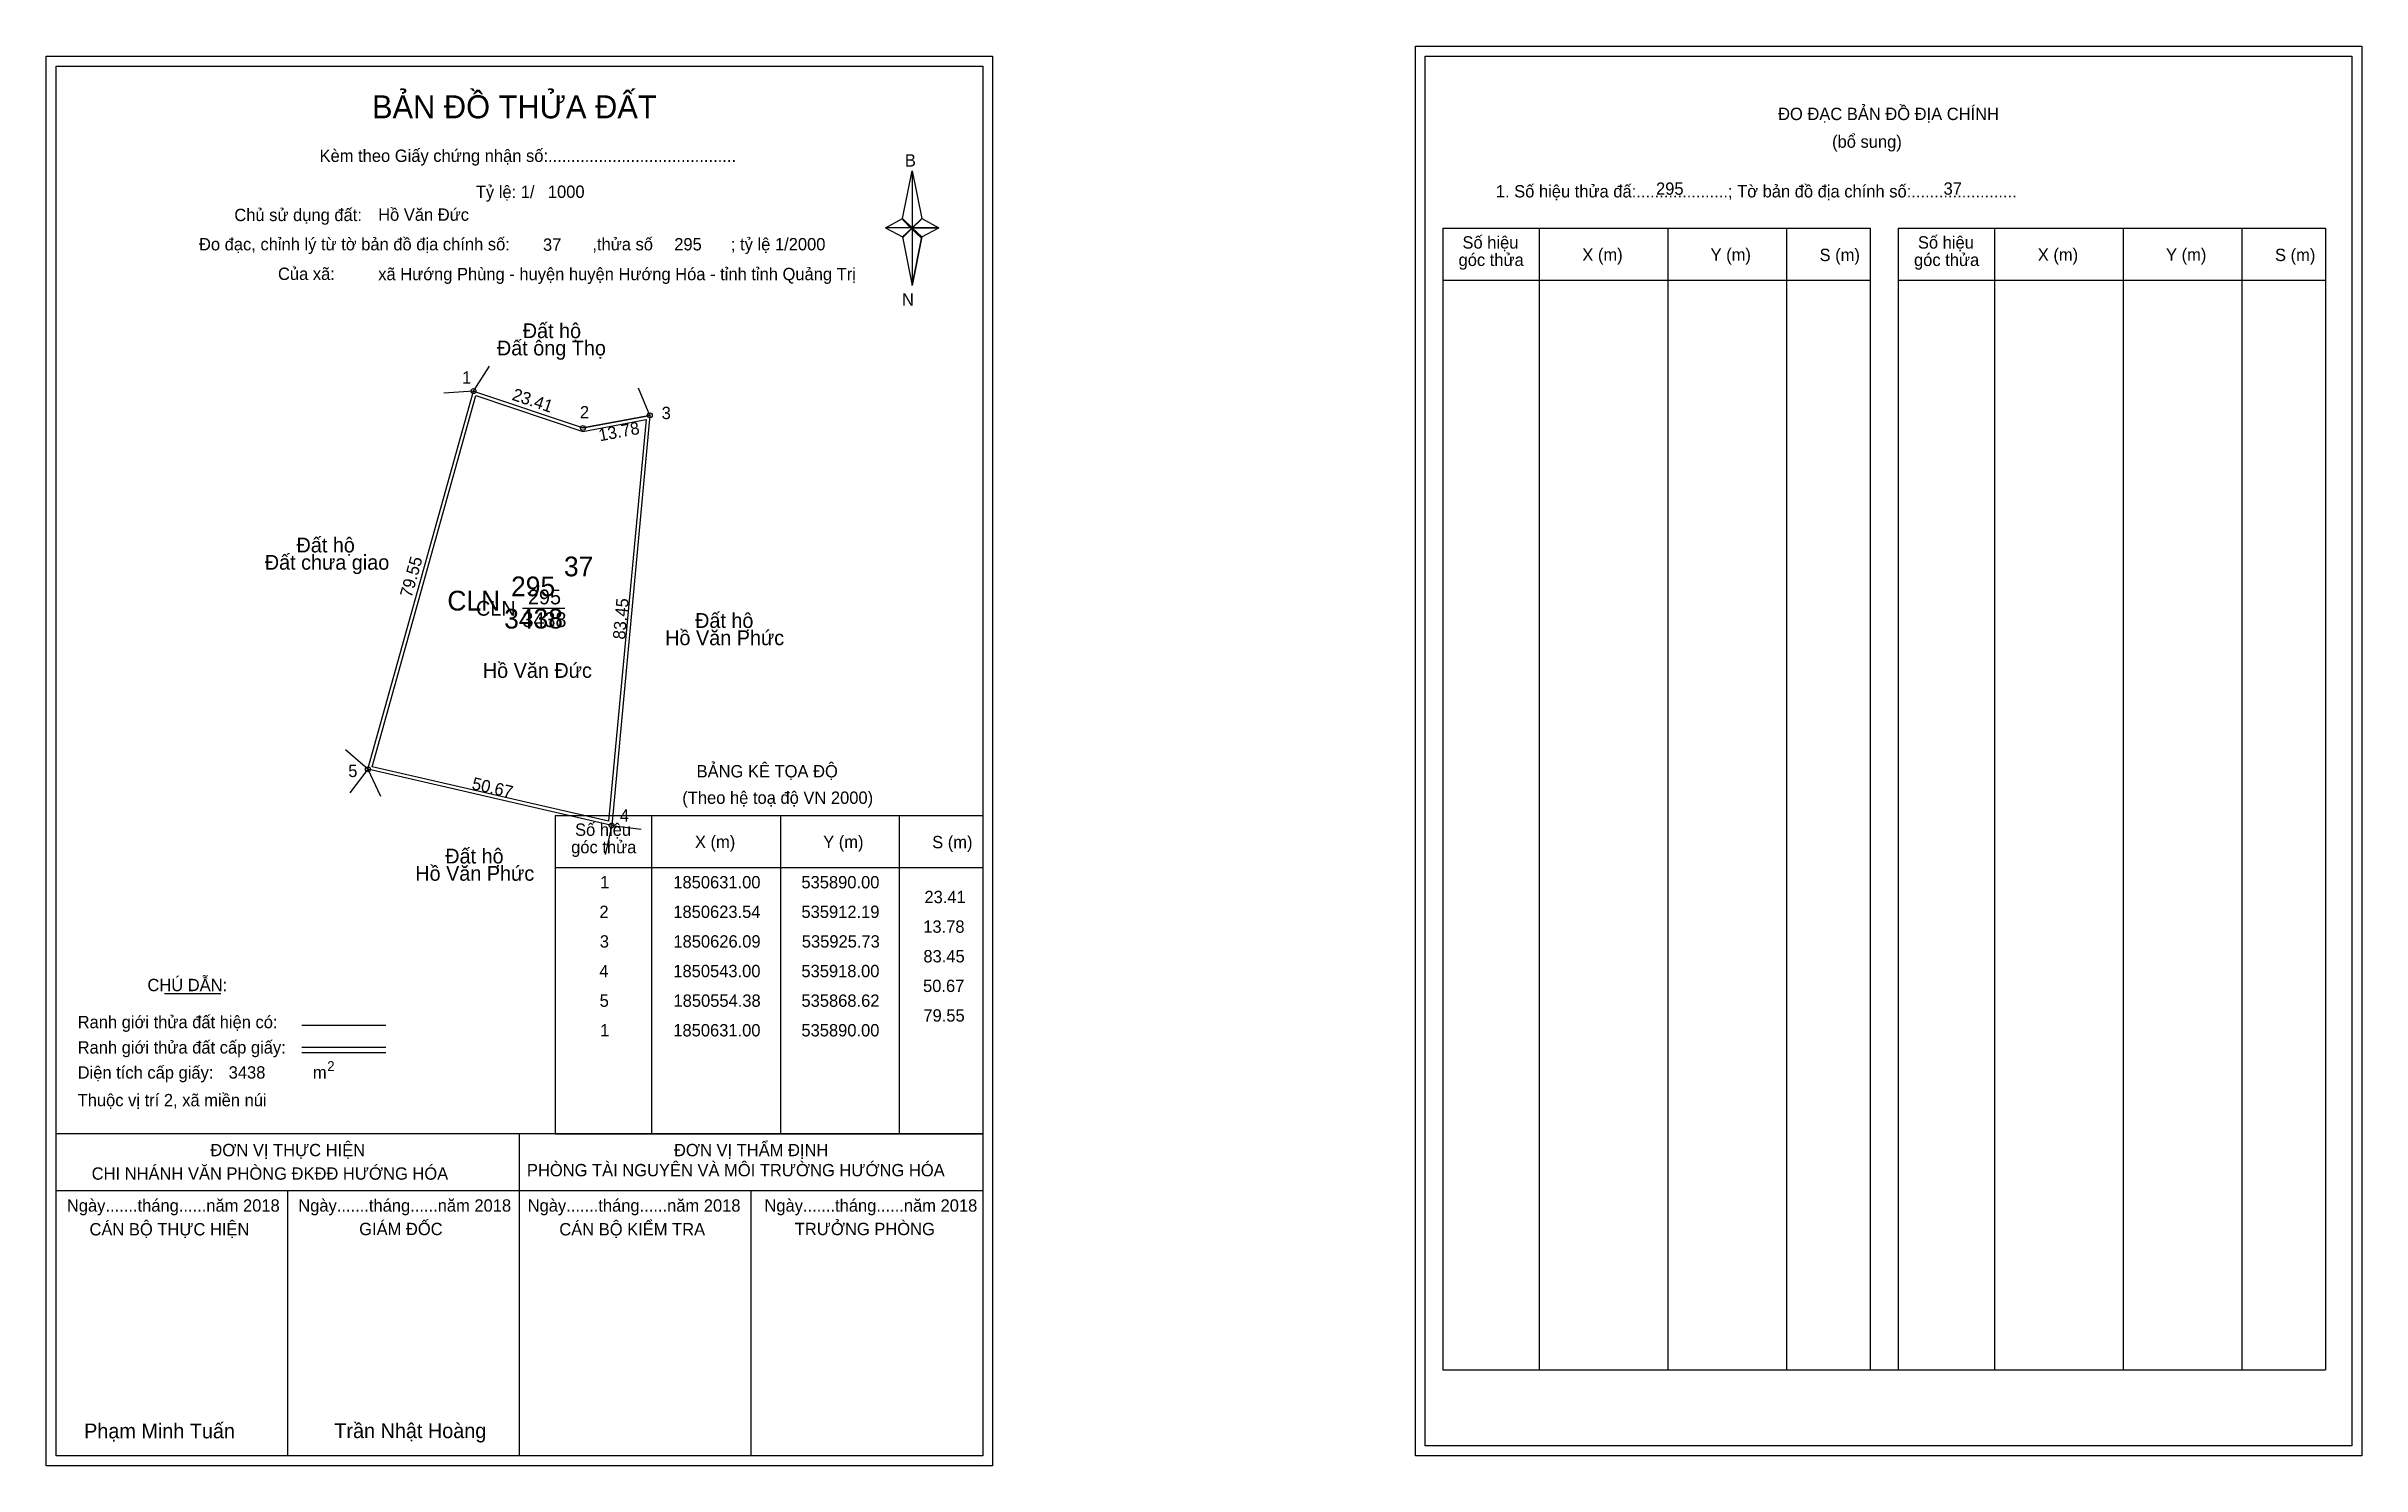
# Model space of a CAD drawing. Extents: x 535803 to 536272, y 1850413 to 1850701.
import ezdxf

# ---------------------------------------------------------------- set-up
doc = ezdxf.new("R2010")
doc.units = 0
for name, color, linetype in [('Level 1', 7, 'Continuous'), ('Level 10', 7, 'Continuous'), ('Level 11', 7, 'Continuous'), ('Level 13', 7, 'Continuous'), ('Level 2', 7, 'Continuous'), ('Level 27', 7, 'Continuous'), ('Level 3', 7, 'Continuous'), ('Level 36', 7, 'Continuous'), ('Level 4', 7, 'Continuous'), ('Level 49', 7, 'Continuous'), ('Level 5', 7, 'Continuous'), ('Level 53', 7, 'Continuous'), ('Level 55', 7, 'Continuous'), ('Level 6', 7, 'Continuous'), ('Level 63', 7, 'Continuous'), ('Level 7', 7, 'Continuous'), ('Level 9', 7, 'Continuous')]:
    doc.layers.add(name, color=color, linetype=linetype)

msp = doc.modelspace()

# ---------------------------------------------------------------- linework, layer by layer
at = {"layer": 'Level 1'}
for p, q in [((535805.47, 1850696.86), (535805.47, 1850696.86)), ((536082.79, 1850698.86), (536082.79, 1850698.86)), ((535976.89, 1850665.98), (535978.86, 1850675.62)), ((535978.86, 1850675.62), (535978.86, 1850664.1)), ((535978.86, 1850675.62), (535980.83, 1850665.98)), ((535973.45, 1850664.1), (535976.89, 1850665.98)), ((535976.89, 1850665.98), (535978.86, 1850664.1)), ((535978.71, 1850663.88), (535976.89, 1850665.76)), ((535978.86, 1850664.1), (535976.89, 1850662.26)), ((535978.71, 1850663.88), (535976.89, 1850662.04)), ((535976.89, 1850662.04), (535978.71, 1850663.88)), ((535976.89, 1850662.26), (535978.86, 1850652.4)), ((535980.68, 1850665.76), (535978.71, 1850663.88)), ((535978.71, 1850663.88), (535980.68, 1850665.76)), ((535980.68, 1850662.04), (535978.71, 1850663.88)), ((535980.83, 1850665.98), (535978.86, 1850664.1)), ((535978.86, 1850664.1), (535978.86, 1850652.4)), ((535978.86, 1850664.1), (535984.27, 1850664.1)), ((535978.86, 1850664.1), (535980.83, 1850662.26)), ((535980.83, 1850662.26), (535978.86, 1850652.4)), ((535980.83, 1850662.26), (535984.27, 1850664.1)), ((536086.33, 1850664.01), (536172.93, 1850664.01)), ((536105.92, 1850432.74), (536105.92, 1850664.01)), ((536131.99, 1850432.74), (536131.99, 1850664.01)), ((536155.96, 1850664.01), (536155.96, 1850432.74)), ((536172.93, 1850664.01), (536172.93, 1850432.74)), ((536178.58, 1850664.01), (536265.19, 1850664.01)), ((536198.17, 1850432.74), (536198.17, 1850664.01)), ((536224.25, 1850432.74), (536224.25, 1850664.01)), ((536248.22, 1850664.01), (536248.22, 1850432.74)), ((536265.19, 1850664.01), (536265.19, 1850432.74)), ((536086.33, 1850653.48), (536172.93, 1850653.48)), ((536178.58, 1850653.48), (536265.19, 1850653.48)), ((535906.57, 1850545.04), (535993.17, 1850545.04)), ((535926.16, 1850480.51), (535926.16, 1850545.04)), ((535952.23, 1850480.51), (535952.23, 1850545.04)), ((535976.2, 1850545.04), (535976.2, 1850480.51)), ((535906.57, 1850534.51), (535993.17, 1850534.51)), ((535827.39, 1850508.93), (535838.79, 1850508.93)), ((535855.25, 1850502.52), (535872.27, 1850502.52)), ((535855.25, 1850498.08), (535872.27, 1850498.08)), ((535855.25, 1850496.98), (535872.27, 1850496.98)), ((535912.3, 1850480.51), (535805.47, 1850480.51)), ((535993.17, 1850480.51), (535888.33, 1850480.51)), ((535899.32, 1850415.29), (535899.32, 1850480.51)), ((535906.57, 1850480.51), (535993.17, 1850480.51)), ((535993.17, 1850468.96), (535805.47, 1850468.96)), ((535852.39, 1850415.29), (535852.39, 1850468.96)), ((535946.24, 1850415.29), (535946.24, 1850468.96)), ((536086.33, 1850432.74), (536265.19, 1850432.74)), ((535993.17, 1850415.29), (535993.17, 1850415.29)), ((536270.49, 1850417.29), (536270.49, 1850417.29))]:
    msp.add_line(p, q, dxfattribs=at)
for points in [[(535976.89, 1850665.98), (535978.86, 1850675.62), (535978.86, 1850664.1)], [(535973.45, 1850664.1), (535976.89, 1850662.26), (535978.86, 1850664.1)], [(535978.86, 1850664.1), (535980.83, 1850665.98), (535984.27, 1850664.1)], [(535978.86, 1850664.1), (535978.86, 1850652.4), (535980.83, 1850662.26)]]:
    msp.add_lwpolyline(points, close=True, dxfattribs=at)
at = {"layer": 'Level 10'}
msp.add_line((535925.73, 1850626.09), (535912.19, 1850623.54), dxfattribs=at)
for points in [[(535925.73, 1850626.09), (535918, 1850543), (535868.62, 1850554.38), (535890, 1850631), (535912.19, 1850623.54)], [(535924.95, 1850625.23), (535917.38, 1850543.86), (535869.49, 1850554.9), (535890.48, 1850630.1), (535912.14, 1850622.82)]]:
    msp.add_lwpolyline(points, close=True, dxfattribs=at)
at = {"layer": 'Level 11'}
for centre in [(535890, 1850631), (535912.19, 1850623.54), (535925.73, 1850626.09), (535925.73, 1850626.09), (535868.62, 1850554.38), (535918, 1850543)]:
    msp.add_circle(centre, 0.5, dxfattribs=at)
at = {"layer": 'Level 27'}
for p, q in [((535890, 1850631), (535893.25, 1850636.04)), ((535890, 1850631), (535884.01, 1850630.59)), ((535925.73, 1850626.09), (535923.4, 1850631.62)), ((535868.62, 1850554.38), (535864.1, 1850558.32)), ((535868.62, 1850554.38), (535864.97, 1850549.62)), ((535868.62, 1850554.38), (535871.19, 1850548.96)), ((535918, 1850543), (535916.65, 1850537.15)), ((535918, 1850543), (535923.95, 1850542.22))]:
    msp.add_line(p, q, dxfattribs=at)
at = {"layer": 'Level 3'}
for p, q in [((536086.33, 1850664.01), (536086.33, 1850432.74)), ((536178.58, 1850664.01), (536178.58, 1850432.74)), ((535906.57, 1850545.04), (535906.57, 1850480.51))]:
    msp.add_line(p, q, dxfattribs=at)
at = {"layer": 'Level 63'}
for points in [[(536080.8, 1850700.86), (536272.5, 1850700.86), (536272.5, 1850415.29), (536080.8, 1850415.29)], [(535803.47, 1850698.86), (535995.17, 1850698.86), (535995.17, 1850413.29), (535803.47, 1850413.29)], [(535805.47, 1850696.86), (535993.17, 1850696.86), (535993.17, 1850415.29), (535805.47, 1850415.29)], [(536082.8, 1850698.86), (536270.5, 1850698.86), (536270.5, 1850417.29), (536082.8, 1850417.29)]]:
    msp.add_lwpolyline(points, close=True, dxfattribs=at)
at = {"layer": 'Level 9'}
msp.add_line((535899.91, 1850587), (535908.53, 1850587), dxfattribs=at)

# ---------------------------------------------------------------- texts
at = {"layer": 'Level 1'}
for s, height, p in [('BẢN ĐỒ THỬA ĐẤT', 4.6657, (535869.44, 1850686.27)), ('ĐO ĐẠC BẢN ĐỒ ĐỊA CHÍNH', 2.5, (536154.27, 1850685.92)), ('(bổ sung)', 2.5, (536165.21, 1850680.3)), ('Kèm theo Giấy chứng nhận số:.........................................', 2.5, (535858.82, 1850677.44)), ('B', 2.5, (535977.4, 1850676.5)), ('1. Số hiệu thửa đấ:....................; Tờ bản đồ địa chính số:.......................', 2.5, (536097.1, 1850670.24)), ('Chủ sử dụng đất:', 2.5, (535841.56, 1850665.45)), ('Đo đạc, chỉnh lý từ tờ bản đồ địa chính số:                  ,thửa số                 ; tỷ lệ 1/2000', 2.5, (535834.4, 1850659.52)), ('Số hiệu', 2.5, (536090.34, 1850659.88)), ('Số hiệu', 2.5, (536182.6, 1850659.88)), ('góc thửa', 2.5, (536089.55, 1850656.35)), ('X (m)', 2.5, (536114.62, 1850657.4)), ('Y (m)', 2.5, (536140.6, 1850657.4)), ('S (m)', 2.5, (536162.68, 1850657.35)), ('góc thửa', 2.5, (536181.81, 1850656.35)), ('X (m)', 2.5, (536206.88, 1850657.4)), ('Y (m)', 2.5, (536232.86, 1850657.4)), ('S (m)', 2.5, (536254.94, 1850657.35)), ('Của xã:', 2.5, (535850.4, 1850653.52)), ('N', 2.5, (535976.8, 1850648.33)), ('BẢNG KÊ TỌA ĐỘ', 2.5, (535935.2, 1850552.74)), ('(Theo hệ toạ độ VN 2000)', 2.5, (535932.3, 1850547.38)), ('góc thửa', 2.5, (535909.79, 1850537.37)), ('Số hiệu', 2.5, (535910.58, 1850540.9)), ('X (m)', 2.5, (535934.86, 1850538.43)), ('Y (m)', 2.5, (535960.84, 1850538.43)), ('S (m)', 2.5, (535982.92, 1850538.38)), ('CHÚ DẪN:', 2.5, (535823.95, 1850509.43)), ('Ranh giới thửa đất hiện có:', 2.5, (535809.82, 1850501.93)), ('Ranh giới thửa đất cấp giấy:', 2.5, (535809.82, 1850496.79)), ('Diện tích cấp giấy:', 2.5, (535809.82, 1850491.71)), ('m', 2.5, (535857.47, 1850491.73)), ('2', 2, (535860.37, 1850493.24)), ('Thuộc vị trí 2, xã miền núi', 2.5, (535809.82, 1850486.11)), ('ĐƠN VỊ THỰC HIỆN', 2.5, (535836.7, 1850475.99)), ('ĐƠN VỊ THẨM ĐỊNH', 2.5, (535930.61, 1850475.99)), ('CHI NHÁNH VĂN PHÒNG ĐKĐĐ HƯỚNG HÓA', 2.5, (535812.66, 1850471.23)), ('PHÒNG TÀI NGUYÊN VÀ MÔI TRƯỜNG HƯỚNG HÓA', 2.5, (535900.83, 1850471.92)), ('Ngày.......tháng......năm 2018', 2.5, (535807.64, 1850464.76)), ('Ngày.......tháng......năm 2018', 2.5, (535854.51, 1850464.76)), ('Ngày.......tháng......năm 2018', 2.5, (535900.98, 1850464.76)), ('Ngày.......tháng......năm 2018', 2.5, (535948.94, 1850464.76)), ('CÁN BỘ THỰC HIỆN', 2.5, (535812.22, 1850459.94)), ('GIÁM ĐỐC', 2.5, (535866.85, 1850460)), ('CÁN BỘ KIỂM TRA', 2.5, (535907.39, 1850459.94)), ('TRƯỞNG PHÒNG', 2.5, (535955.08, 1850460)), ('Phạm Minh Tuấn', 3, (535811.13, 1850418.83)), ('Trần Nhật Hoàng', 3, (535861.82, 1850418.88))]:
    msp.add_text(s, height=height, dxfattribs=at).set_placement(p)
at = {"layer": 'Level 11'}
msp.add_text('Tỷ lệ: 1/', height=2.5, dxfattribs=at).set_placement((535890.48, 1850670.13))
at = {"layer": 'Level 13'}
for s, p in [('CLN', (535890.52, 1850585.5)), ('295', (535901.04, 1850587.8)), ('3438', (535899.91, 1850583.2))]:
    msp.add_text(s, height=3, dxfattribs=at).set_placement(p)
at = {"layer": 'Level 2'}
msp.add_text('Hồ Văn Đức', height=3, dxfattribs=at).set_placement((535891.9, 1850572.91))
at = {"layer": 'Level 3'}
msp.add_text('CLN ', height=4, dxfattribs=at).set_placement((535884.71, 1850586.55))
at = {"layer": 'Level 36'}
for s, p in [('Đất hộ', (535899.98, 1850641.74)), ('Đất ông Thọ', (535894.75, 1850638.24)), ('Đất hộ', (535854.15, 1850598.32)), ('Đất chưa giao', (535847.73, 1850594.82)), ('Hồ Văn Phức', (535928.83, 1850579.53)), ('Đất hộ', (535934.89, 1850583.03)), ('Hồ Văn Phức', (535878.21, 1850531.8)), ('Đất hộ', (535884.28, 1850535.3))]:
    msp.add_text(s, height=3, dxfattribs=at).set_placement(p)
at = {"layer": 'Level 4'}
msp.add_text('295', height=4, dxfattribs=at).set_placement((535897.62, 1850589.44))
at = {"layer": 'Level 49'}
for s, rotation, p in [('23.41', 341.418, (535897.63, 1850629.28)), ('13.78', 10.6656, (535915.59, 1850620.82)), ('79.55', 74.4088, (535877.46, 1850589.02)), ('83.45', 84.685, (535920.69, 1850580.6)), ('50.67', 347.0223, (535889.52, 1850550.38))]:
    msp.add_text(s, height=2.5, rotation=rotation, dxfattribs=at).set_placement(p)
at = {"layer": 'Level 5'}
msp.add_text('3438', height=4, dxfattribs=at).set_placement((535896.22, 1850582.9))
at = {"layer": 'Level 53'}
for s, p in [('1', (535915.66, 1850530.26)), ('1850631.00', (535930.48, 1850530.26)), ('535890.00', (535956.43, 1850530.26)), ('2', (535915.51, 1850524.26)), ('1850623.54', (535930.48, 1850524.26)), ('535912.19', (535956.44, 1850524.26)), ('23.41', (535981.35, 1850527.26)), ('13.78', (535981.11, 1850521.26)), ('3', (535915.59, 1850518.26)), ('1850626.09', (535930.5, 1850518.26)), ('535925.73', (535956.51, 1850518.26)), ('83.45', (535981.14, 1850515.26)), ('4', (535915.5, 1850512.26)), ('1850543.00', (535930.48, 1850512.26)), ('535918.00', (535956.43, 1850512.26)), ('50.67', (535981.07, 1850509.26)), ('5', (535915.56, 1850506.26)), ('1850554.38', (535930.52, 1850506.26)), ('535868.62', (535956.44, 1850506.26)), ('1', (535915.66, 1850500.26)), ('1850631.00', (535930.48, 1850500.26)), ('535890.00', (535956.43, 1850500.26)), ('79.55', (535981.14, 1850503.26))]:
    msp.add_text(s, height=2.5, dxfattribs=at).set_placement(p)
at = {"layer": 'Level 55'}
for s, height, p in [('1', 0.4, (535889.89, 1850631)), ('0', 0.11, (535889.96, 1850630.89)), ('0', 0.11, (535889.96, 1850630.89)), ('0', 0.11, (535889.96, 1850630.89)), ('0', 0.11, (535889.96, 1850630.89)), ('3', 0.4, (535925.61, 1850626.09)), ('89', 0.11, (535925.65, 1850625.98)), ('0', 0.11, (535925.69, 1850625.98)), ('0', 0.11, (535925.69, 1850625.98)), ('2', 0.4, (535912.05, 1850623.54)), ('0', 0.11, (535912.15, 1850623.43)), ('0', 0.11, (535912.15, 1850623.43)), ('5', 0.4, (535868.49, 1850554.38)), ('102', 0.11, (535868.5, 1850554.27)), ('0', 0.11, (535868.58, 1850554.27)), ('0', 0.11, (535868.58, 1850554.27)), ('4', 0.4, (535917.86, 1850543)), ('102', 0.11, (535917.88, 1850542.89)), ('89', 0.11, (535917.92, 1850542.89))]:
    msp.add_text(s, height=height, dxfattribs=at).set_placement(p)
at = {"layer": 'Level 6'}
for s, p in [('1000', (535905.07, 1850670.15)), ('295', (536129.55, 1850670.78)), ('37', (536187.8, 1850670.8)), ('Hồ Văn Đức', (535870.69, 1850665.51)), ('37', (535904.08, 1850659.43)), ('295', (535930.67, 1850659.51)), ('xã Hướng Phùng - huyện huyện Hướng Hóa - tỉnh tỉnh Quảng Trị', (535870.71, 1850653.47)), ('3438', (535840.41, 1850491.72))]:
    msp.add_text(s, height=2.5, dxfattribs=at).set_placement(p)
at = {"layer": 'Level 7'}
msp.add_text('37', height=4, dxfattribs=at).set_placement((535908.33, 1850593.48))
at = {"layer": 'Level 9'}
for s, p in [('1', (535887.68, 1850632.51)), ('2', (535911.56, 1850625.48)), ('3', (535928.12, 1850625.33)), ('5', (535864.63, 1850552.81)), ('4', (535919.64, 1850543.75))]:
    msp.add_text(s, height=2.5, dxfattribs=at).set_placement(p)

doc.saveas('drawing.dxf')
